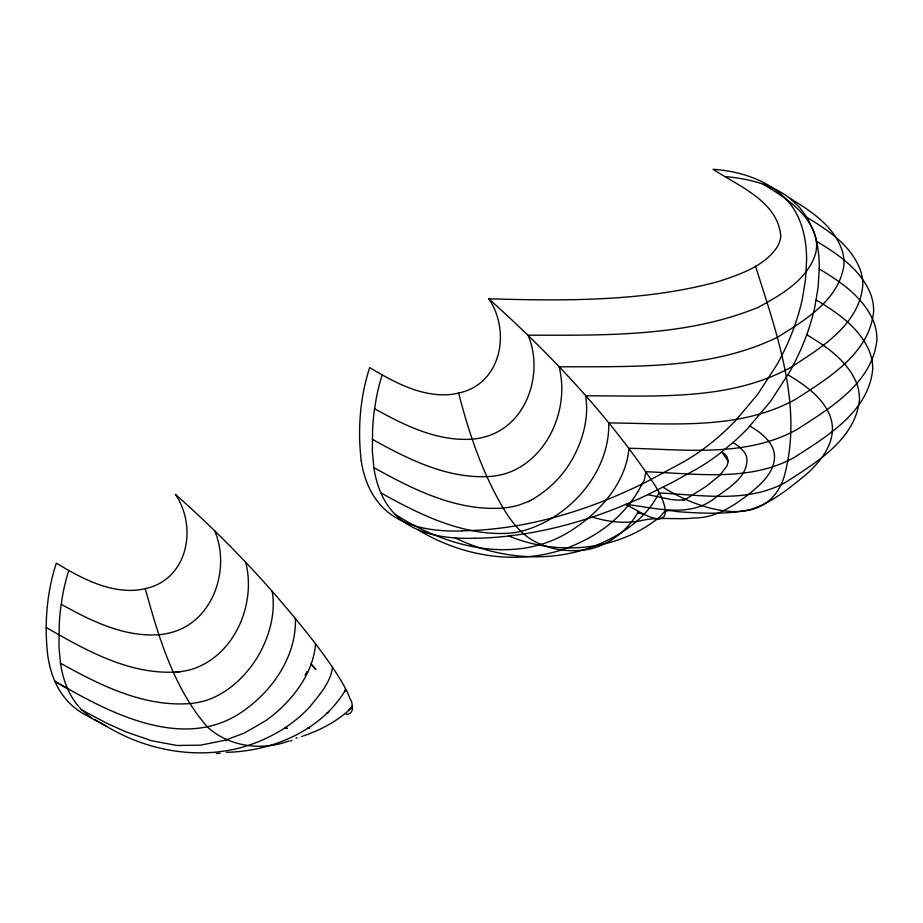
<?xml version="1.0" encoding="UTF-8"?>
<svg xmlns="http://www.w3.org/2000/svg" width="923" height="923" viewBox="0 0 923 923"><rect width="100%" height="100%" fill="white"/><g stroke="black" fill="none" stroke-linecap="round" stroke-linejoin="round"><path stroke-width="1.38" d="M332.499 667.317C330.676 682.732 318.943 695.284 309.62 707.099C298.798 718.682 285.888 728.305 271.777 735.504A185.015 106.814 0 0 1 266.701 738.019C216.836 762.225 156.506 755.383 109.364 727.982M728.166 461.015L721.728 451.982L724.867 454.231A20.629 11.907 0 0 1 727.336 457.416L728.132 461.777L727.012 465.873L719.871 475.287L706.199 486.363L685.512 499.331L679.87 500.231L671.656 499.631L647.808 494.659M345.49 688.523L344.821 691.604M345.006 690.796C320.731 730.831 272.089 751.334 226.389 752.326M684.174 461.5A193.276 111.591 -60 0 0 735.343 420.865L757.783 394.202L777.028 364.504A149.618 86.381 -60 0 0 802.318 299.087L805.491 279.646L806.61 260.124A148.418 85.689 -60 0 0 800.31 222.258C787.55 186.7 748.011 171.505 713.087 169.324C738.412 185.996 778.077 201.445 780.789 236.276A68.671 39.643 0 0 1 777.651 246.291C764.844 266.216 740.35 274.212 719.063 281.353C644.266 301.786 565.684 300.933 488.798 298.821C549.035 352.84 605.43 412.189 650.888 479.337C666.614 501.085 677.724 533.552 638.404 511.365C628.967 529.306 610.391 544.201 590.535 548.897C573.841 552.277 556.027 550.939 540.359 544.062C518.057 535.328 505.631 513.338 494.97 493.263C478.564 461.569 467.442 427.545 458.639 393.06A38.247 22.083 0 0 1 445.544 394.813C417.888 395.356 392.702 381.326 369.673 367.596C359.982 397.432 357.536 429.576 361.228 460.646M306.401 672.602L306.817 671.852M305.075 675.013L305.963 673.444M92.069 718.094C81.293 713.56 71.532 706.464 64.333 697.234A168.597 97.342 -60 0 1 54.942 681.474L53.88 678.936A167.79 96.88 -60 0 1 47.846 656.207C44.142 625.136 46.6 593.004 56.291 563.157C79.309 576.887 104.495 590.928 132.151 590.385A38.247 22.083 0 0 0 145.257 588.62C187.831 579.644 197.764 527.287 175.405 494.393C226.608 539.54 273.496 589.635 315.354 643.55C327.296 659.507 339.26 675.659 348.063 693.611C349.032 698.192 354.905 704.318 350.636 708.656C337.518 721.128 320.996 729.793 303.979 735.723M637.874 491.694L644.289 480.202L645.892 471.745C694.927 473.43 749.707 482.429 794.518 457.312C826.731 436.464 868.024 412.05 872.662 370.019A135.277 78.097 0 0 0 869.304 351.098C859.405 327.688 837.299 312.562 816.209 300.01M637.781 491.855C625.321 512.519 606.607 529.029 585.17 539.943A185.015 106.814 0 0 1 580.082 542.459C528.544 567.553 466.127 559.13 418.131 529.837M351.882 706.591L349.021 709.752M755.51 266.297L755.556 266.262C776.693 333.48 804.014 407.216 783.8 477.86C765.121 532.294 698.088 509.681 663.072 487.206M531.071 500.174C546.739 491.244 560.365 478.656 569.826 463.254A168.747 97.423 0 0 0 572.087 459.573C582.759 440.479 589.278 417.623 585.597 395.829C653.853 395.586 728.466 401.459 790.446 367.585C820.674 348.063 859.648 324.642 862.809 284.872A130.12 75.121 0 0 0 860.259 269.77C851.075 245.599 828.346 230.242 807.048 217.505L799.491 207.283L789.776 198.214A242.011 139.731 -60 0 0 783.339 193.703C766.102 182.95 745.761 178.485 725.755 176.639M684.174 461.581L646.435 481.887A703.488 406.166 -60 0 1 611.707 497.716L606.169 499.978A708.668 409.154 -60 0 1 462.088 530.76M529.075 501.27L530.621 500.416M528.925 501.351L518.991 505.066A56.707 32.732 0 0 1 505.008 507.858C458.016 512.069 413.723 489.801 373.85 467.615M683.955 499.828L685.685 498.939M684.958 499.551L685.951 499.066L684.324 499.747M682.801 500.047L685.374 498.812M684.635 499.655L685.916 499.043M288.726 741.042C261.844 751.137 228.869 746.707 207.41 726.989C173.709 688.258 158.652 637.182 145.257 588.62M291.91 740.431L290.122 741.007M66.56 686.262L67.621 688.789A168.597 97.342 -60 0 0 77.001 704.549L81.386 709.625L86.566 712.568L106.572 723.124L125.436 731.662L151.568 740.731L176.951 745.472L200.441 745.184L225.097 740.234L244.157 733.162L264.924 721.209A160.348 92.577 0 0 0 270.312 717.298C293.179 699.507 313.209 673.259 315.574 643.839M301.602 736.496L302.79 736.116M327.319 712.81L328.68 712.406L327.353 712.775M458.639 393.06C501.224 384.083 511.157 331.726 488.798 298.821M295.995 738.169L297.241 737.858M245.714 562.384C256.444 604.08 234.454 655.918 191.742 669.325A51.826 29.917 0 0 1 180.423 671.656C131.816 676.351 86.843 650.83 46.196 627.513M180.423 671.644L175.647 672.152M346.148 714.298C350.671 714.84 353.371 710.168 352.286 706.153M641.254 512.784L637.562 512.98L644.3 514.226M219.997 753.353L216.259 753.526M462.031 530.944C431.999 531.867 397.363 527.056 377.715 501.674A167.732 96.834 -60 0 1 361.193 460.669M474.699 538.259C444.667 539.182 410.031 534.371 390.394 508.988A168.597 97.342 -60 0 1 381.003 493.228L379.941 490.69A167.79 96.88 -60 0 1 373.907 467.949L372.35 451.497L372.615 429.01A218.739 126.289 -60 0 1 374.519 408.704C404.759 425.526 438.379 442.175 473.984 439.002A44.431 25.659 0 0 0 484.183 437.064C526.825 426.172 544.189 373.307 528.06 335.199C605.003 335.257 685.616 337.033 758.095 307.382C780.985 294.956 807.51 279.934 815.62 253.375A102.73 59.303 0 0 0 816.094 239.207C810.036 212.901 784.735 197.395 763.298 184.231M592.404 517.018C607.553 521.957 623.856 523.618 639.604 520.999C657.741 516.257 676.432 520.076 694.915 517.941C715.983 517.861 733.785 505.816 749.776 493.424C761.533 483.837 775.528 471.353 774.443 454.716A65.925 38.062 0 0 0 771.293 445.186C766.367 436.764 758.175 430.926 749.926 426.068M285.23 727.682L287.307 728.339L285.276 727.647M225.224 740.2L226.481 740.638L225.258 740.188M508.827 535.998C554.815 555.092 610.668 551.619 651.95 522.88C655.134 520.41 658.826 518.461 661.479 515.38C665.033 508.596 671.298 510.754 678.013 511.711C702.103 513.35 726.736 514.78 750.503 509.484C772.02 502.862 789.95 487.667 807.152 473.661C819.889 461.904 832.511 446.72 832.431 428.445A108.118 62.418 0 0 0 829.973 415.765C822.381 396.971 804.752 384.845 787.965 374.842M105.868 725.893L91.85 718.406L81.386 709.625M455.004 537.809C495.443 557.688 543.624 562.949 586.74 548.85C615.364 539.055 645.627 520.895 658.884 492.951C700.695 494.82 747.699 503.75 785.992 482.094C816.22 462.527 854.94 439.671 859.417 400.27A126.566 73.079 0 0 0 856.325 382.549C847.106 360.639 826.443 346.483 806.737 334.749M638.404 511.365L625.829 504.42C655.007 507.592 690.023 518.599 715.337 497.739C728.42 488.025 748.622 476.695 746.811 457.75A41.766 24.113 0 0 0 743.661 451.278L738.631 446.271L733.035 442.521M108.441 727.474L94.365 719.421M372.257 439.267C408.543 459.469 448.705 479.648 491.44 476.36A51.884 29.951 0 0 0 505.135 473.764C547.835 460.323 569.837 408.531 559.096 366.823C632.001 366.362 710.087 370.077 777.339 337.333C804.544 320.431 838.361 300.529 843.807 265.974A119.782 69.156 0 0 0 842.641 252.141C835.061 226.793 811.236 211.148 789.776 198.214M380.83 492.847C420.127 514.757 463.611 536.459 509.888 533.148A57.007 32.905 0 0 0 520.803 531.429C568.406 519.176 609.872 473.176 608.776 422.919C670.825 423.415 739.127 430.51 795.522 399.347C827.793 378.476 869.189 353.924 873.608 311.755A135.946 78.49 0 0 0 871.277 295.879C862.22 270.589 838.603 254.506 816.509 241.307M394.779 514.053C448.866 549.277 522.499 567.241 578.317 525.649A160.348 92.577 0 0 0 583.705 521.726C606.561 503.946 626.602 477.699 628.955 448.266C684.658 449.443 746.407 457.681 797.149 429.426C830.008 408.162 872.12 383.264 876.85 340.391A137.977 79.666 0 0 0 873.423 321.1C863.317 297.218 840.772 281.792 819.266 268.985M60.456 663.175C100.33 685.362 144.623 707.641 191.615 703.418A56.707 32.732 0 0 0 205.598 700.626C226.943 693.773 244.491 677.47 256.432 658.826A168.747 97.423 0 0 0 258.694 655.134C269.366 636.039 275.896 613.195 272.204 591.389M54.769 681.093C109.652 713.283 186.619 753.999 245.991 709.037C274.419 688.327 296.641 654.372 295.395 618.479M54.953 681.474L67.621 688.789M807.048 217.505L812.967 229.585A149.376 86.243 -60 0 1 816.255 240.165L816.89 242.957A148.441 85.701 -60 0 1 819.278 267.451L818.159 286.961L814.951 306.413A149.595 86.37 -60 0 1 808.26 330.411L806.587 335.141A150.126 86.681 -60 0 1 789.684 371.819L770.463 401.517L747.988 428.134A186.388 107.61 -60 0 1 734.027 441.644L719.467 453.747A198.041 114.337 -60 0 1 696.853 468.896L671.321 482.971L647.231 494.936A699.853 404.066 -60 0 1 629.982 502.666L618.837 507.292A686.966 396.625 -60 0 1 597.285 515.357L592.047 517.145A715.452 413.066 -60 0 1 509.692 535.848L505.181 536.413A702.045 405.335 -60 0 1 474.699 538.259M214.667 530.76C230.808 568.868 213.409 621.744 170.79 632.624A44.431 25.659 0 0 1 160.602 634.562C124.997 637.735 91.365 621.11 61.16 604.253A218.739 126.289 -60 0 0 59.245 624.559L58.957 647.069L60.503 663.522A167.79 96.88 -60 0 0 66.548 686.262M374.715 408.624A137.769 79.54 -60 0 1 382.191 374.923M61.322 604.196A137.769 79.54 -60 0 1 68.798 570.483M307.797 728.259L309.574 727.774L307.797 728.259M315.735 669.36L311.074 664.122L315.735 669.36"/></g></svg>
